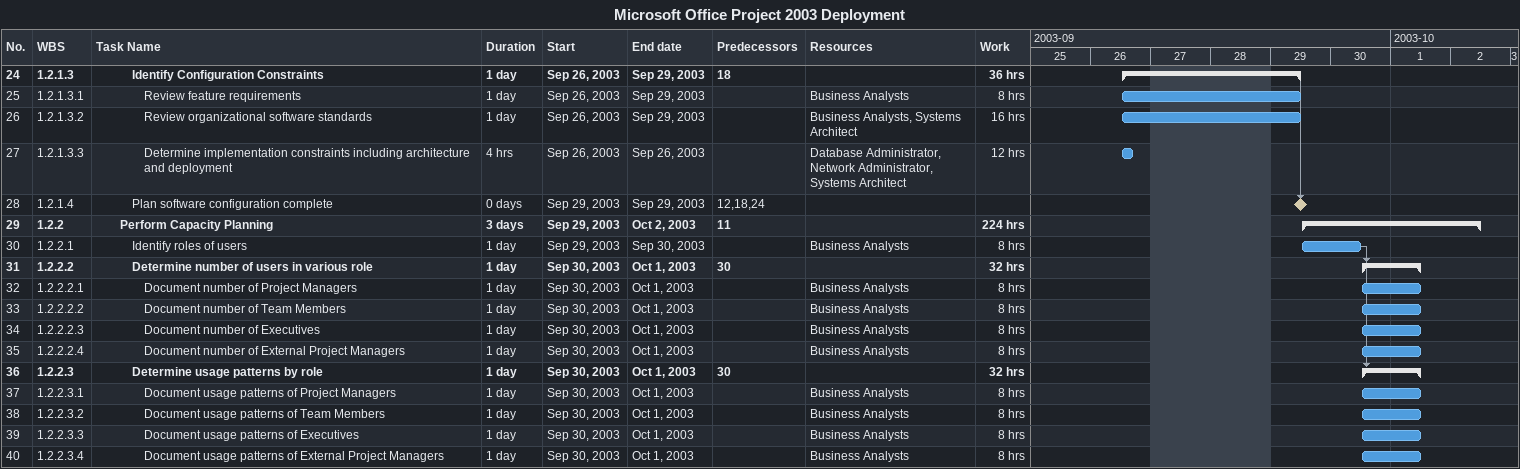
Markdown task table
Microsoft Office Project 2003 Deployment

| ID | WBS | Task | Duration | Start | Finish | Predecessors | Resources | Work (h) |
|---|---|---|---|---|---|---|---|---|
| 24 | 1.2.1.3 | **Identify Configuration Constraints** | 1d | 2003-09-26 | 2003-09-29 | 18 |  | 36 |
| 25 | 1.2.1.3.1 | Review feature requirements | 1d | 2003-09-26 | 2003-09-29 |  | Business Analysts | 8 |
| 26 | 1.2.1.3.2 | Review organizational software standards | 1d | 2003-09-26 | 2003-09-29 |  | Business Analysts, Systems Architect | 16 |
| 27 | 1.2.1.3.3 | Determine implementation constraints including architecture and deployment | 4h | 2003-09-26 | 2003-09-26 |  | Database Administrator, Network Administrator, Systems Architect | 12 |
| 28 | 1.2.1.4 | Plan software configuration complete | 0d | 2003-09-29 | 2003-09-29 | 12, 18, 24 |  |  |
| 29 | 1.2.2 | **Perform Capacity Planning** | 3d | 2003-09-29 | 2003-10-02 | 11 |  | 224 |
| 30 | 1.2.2.1 | Identify roles of users | 1d | 2003-09-29 | 2003-09-30 |  | Business Analysts | 8 |
| 31 | 1.2.2.2 | **Determine number of users in various role** | 1d | 2003-09-30 | 2003-10-01 | 30 |  | 32 |
| 32 | 1.2.2.2.1 | Document number of Project Managers | 1d | 2003-09-30 | 2003-10-01 |  | Business Analysts | 8 |
| 33 | 1.2.2.2.2 | Document number of Team Members | 1d | 2003-09-30 | 2003-10-01 |  | Business Analysts | 8 |
| 34 | 1.2.2.2.3 | Document number of Executives | 1d | 2003-09-30 | 2003-10-01 |  | Business Analysts | 8 |
| 35 | 1.2.2.2.4 | Document number of External Project Managers | 1d | 2003-09-30 | 2003-10-01 |  | Business Analysts | 8 |
| 36 | 1.2.2.3 | **Determine usage patterns by role** | 1d | 2003-09-30 | 2003-10-01 | 30 |  | 32 |
| 37 | 1.2.2.3.1 | Document usage patterns of Project Managers | 1d | 2003-09-30 | 2003-10-01 |  | Business Analysts | 8 |
| 38 | 1.2.2.3.2 | Document usage patterns of Team Members | 1d | 2003-09-30 | 2003-10-01 |  | Business Analysts | 8 |
| 39 | 1.2.2.3.3 | Document usage patterns of Executives | 1d | 2003-09-30 | 2003-10-01 |  | Business Analysts | 8 |
| 40 | 1.2.2.3.4 | Document usage patterns of External Project Managers | 1d | 2003-09-30 | 2003-10-01 |  | Business Analysts | 8 |
